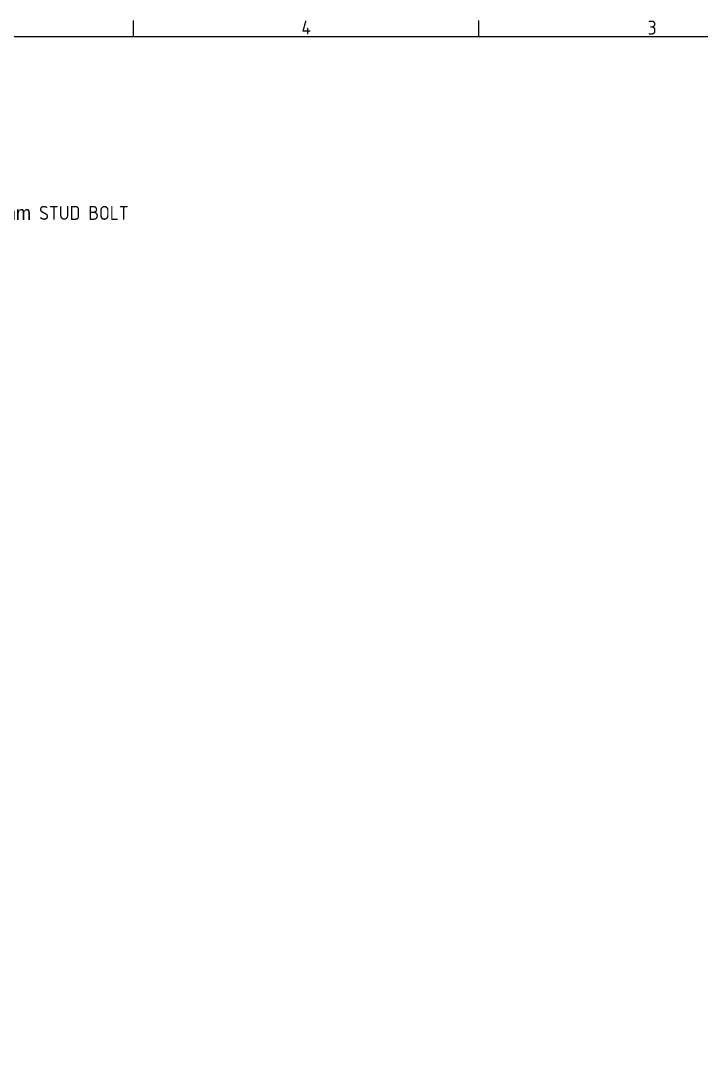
# Model space of a CAD drawing. Header units: millimetres. Extents: x 0 to 2378, y 0 to 1682.
# Drawn here: x 1734.8 to 2027.9, y 1207.9 to 1648.8 of the extents above; entities that cross this region are included whole.
import ezdxf

# ---------------------------------------------------------------- set-up
doc = ezdxf.new("R2010")
doc.units = ezdxf.units.MM
doc.header["$LTSCALE"] = 2
doc.layers.get('0').update_dxf_attribs({"color": 3, "lineweight": 25, "true_color": 0x00ff00})
doc.layers.add('경계(ISO)', color=7, linetype='Continuous', lineweight=25)
doc.layers.add('기호(ISO)', color=5, linetype='Continuous', lineweight=25, true_color=0x0000ff)
doc.styles.add('문자 텍스트_PSTEK_POSCO', font='isocp.shx')
doc.styles.add('치수 텍스트_PSTEK_POSCO', font='isocp.shx')
doc.dimstyles.new('치수_PSTEK_POSCO$7', dxfattribs={"dimscale": 2, "dimtxt": 2.5, "dimasz": 2.5, "dimexe": 1, "dimexo": 1.5, "dimgap": 1, "dimtad": 1, "dimrnd": 1e-08, "dimdsep": 46, "dimtxsty": '치수 텍스트_PSTEK_POSCO', "dimcen": 0.09, "dimdle": 10, "dimclrd": 7, "dimclre": 7, "dimclrt": 2, "dimadec": 1, "dimazin": 2, "dimtfac": 1, "dimtmove": 0, "dimatfit": 3, "dimfxl": 1, "dimtolj": 1, "dimlwd": -1, "dimlwe": -1, "dimarcsym": 0})

# ---------------------------------------------------------------- blocks, each defined once
blk = doc.blocks.new('경계 Default Border')
at = {"layer": '경계(ISO)'}
for p, q in [((891.75, 821), (891.75, 824.4)), ((966.06, 821), (966.06, 824.4))]:
    blk.add_line(p, q, dxfattribs=at)
at = {"layer": '경계(ISO)', "flags": 128}
blk.add_lwpolyline([(20, 20), (20, 821), (1169, 821), (1169, 20), (20, 20)], dxfattribs=at)
at = {"layer": '경계(ISO)', "color": 2, "true_color": 0xffff00, "char_height": 3, "attachment_point": 7, "style": '문자 텍스트_PSTEK_POSCO'}
for s, insert in [('4', (927.88, 821.4)), ('3', (1002.39, 821.37))]:
    blk.add_mtext(s, dxfattribs=dict(at, insert=insert))

msp = doc.modelspace()

# ---------------------------------------------------------------- block references
at = {"xscale": 2, "yscale": 2, "zscale": 2}
msp.add_blockref('경계 Default Border', (0, 0), dxfattribs=at)

# ---------------------------------------------------------------- texts
at = {"layer": '기호(ISO)', "color": 2, "true_color": 0xffff00, "insert": (1675.8481, 1565.7361), "char_height": 5, "width": 120.580061, "attachment_point": 4, "style": '치수 텍스트_PSTEK_POSCO'}
msp.add_mtext('{2-M4x0.7\\f굴림|b0|i0;\\H6.0000;길이 18mm\\fISOCP|b0|i0;\\H6.0000; STUD BOLT}', dxfattribs=at)

# ---------------------------------------------------------------- leaders
at = {"layer": '기호(ISO)', "color": 7, "annotation_type": 0, "has_hookline": 1, "hookline_direction": 0, "text_width": 115.7973}
msp.add_leader([(1627.2698, 1510.4482), (1668.8481, 1565.7361), (1673.8481, 1565.7361)], dimstyle='치수_PSTEK_POSCO$7', override={"dimtad": 0}, dxfattribs=at)

doc.saveas('drawing.dxf')
